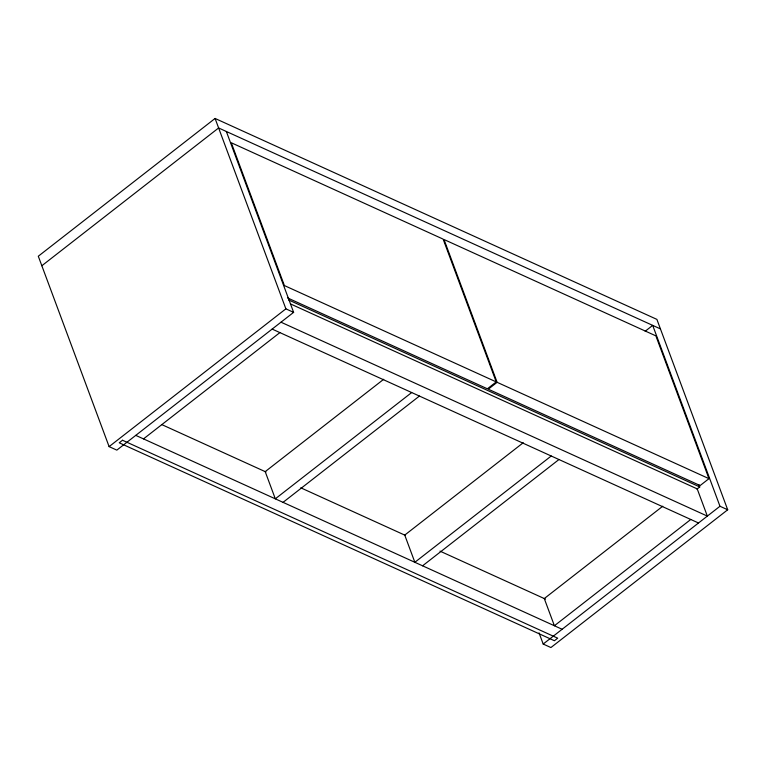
<?xml version="1.0" encoding="UTF-8"?>
<svg xmlns="http://www.w3.org/2000/svg" width="766" height="766" viewBox="0 0 766 766"><rect width="100%" height="100%" fill="white"/><g stroke="black" fill="none" stroke-linecap="round" stroke-linejoin="round"><path stroke-width="1.15" d="M539.034 632.869L543.19 644.034L550.917 647.548L727.7 509.773L656.893 319.384L215.083 118.452L38.3 256.227L109.107 446.616L116.834 450.13L293.617 312.356L226.353 131.484M41.843 265.745L218.616 127.97L660.436 328.901M109.107 446.616L285.881 308.842L293.617 312.356M143.51 438.889L279.887 332.607M383.709 379.275L265.199 471.636L275.32 498.829L411.687 392.546M283.047 502.352L419.423 396.06M496.234 381.908L284.387 285.565L231.284 142.763L443.131 239.116L496.234 381.908L487.396 388.793L287.499 297.888M497.115 382.311L488.277 389.195L700.134 485.548L708.971 478.654L655.868 335.862L444.012 239.519L497.115 382.311L708.971 478.654M645.183 331.247L652.699 325.387L719.973 506.259L727.7 509.773M523.245 442.738L404.745 535.099L414.856 562.292L551.233 456.009M422.593 565.806L558.96 459.523M662.782 506.202L544.281 598.552L554.402 625.755L690.769 519.472M696.926 489.139L699.751 486.937L698.965 484.821M543.19 644.034L719.973 506.259M288.629 299.956L699.751 486.937M290.448 303.901L697.223 488.9L707.344 516.102L280.988 322.199M272.15 329.083L698.506 522.987M161.559 424.498L265.965 471.98M300.77 487.808L405.185 535.3M439.99 551.127L545.488 599.108M135.774 435.375L562.129 629.269M215.083 118.452L285.881 308.842M122.522 440.249L119.237 442.805L554.421 640.73L557.705 638.174L122.522 440.249"/></g></svg>
